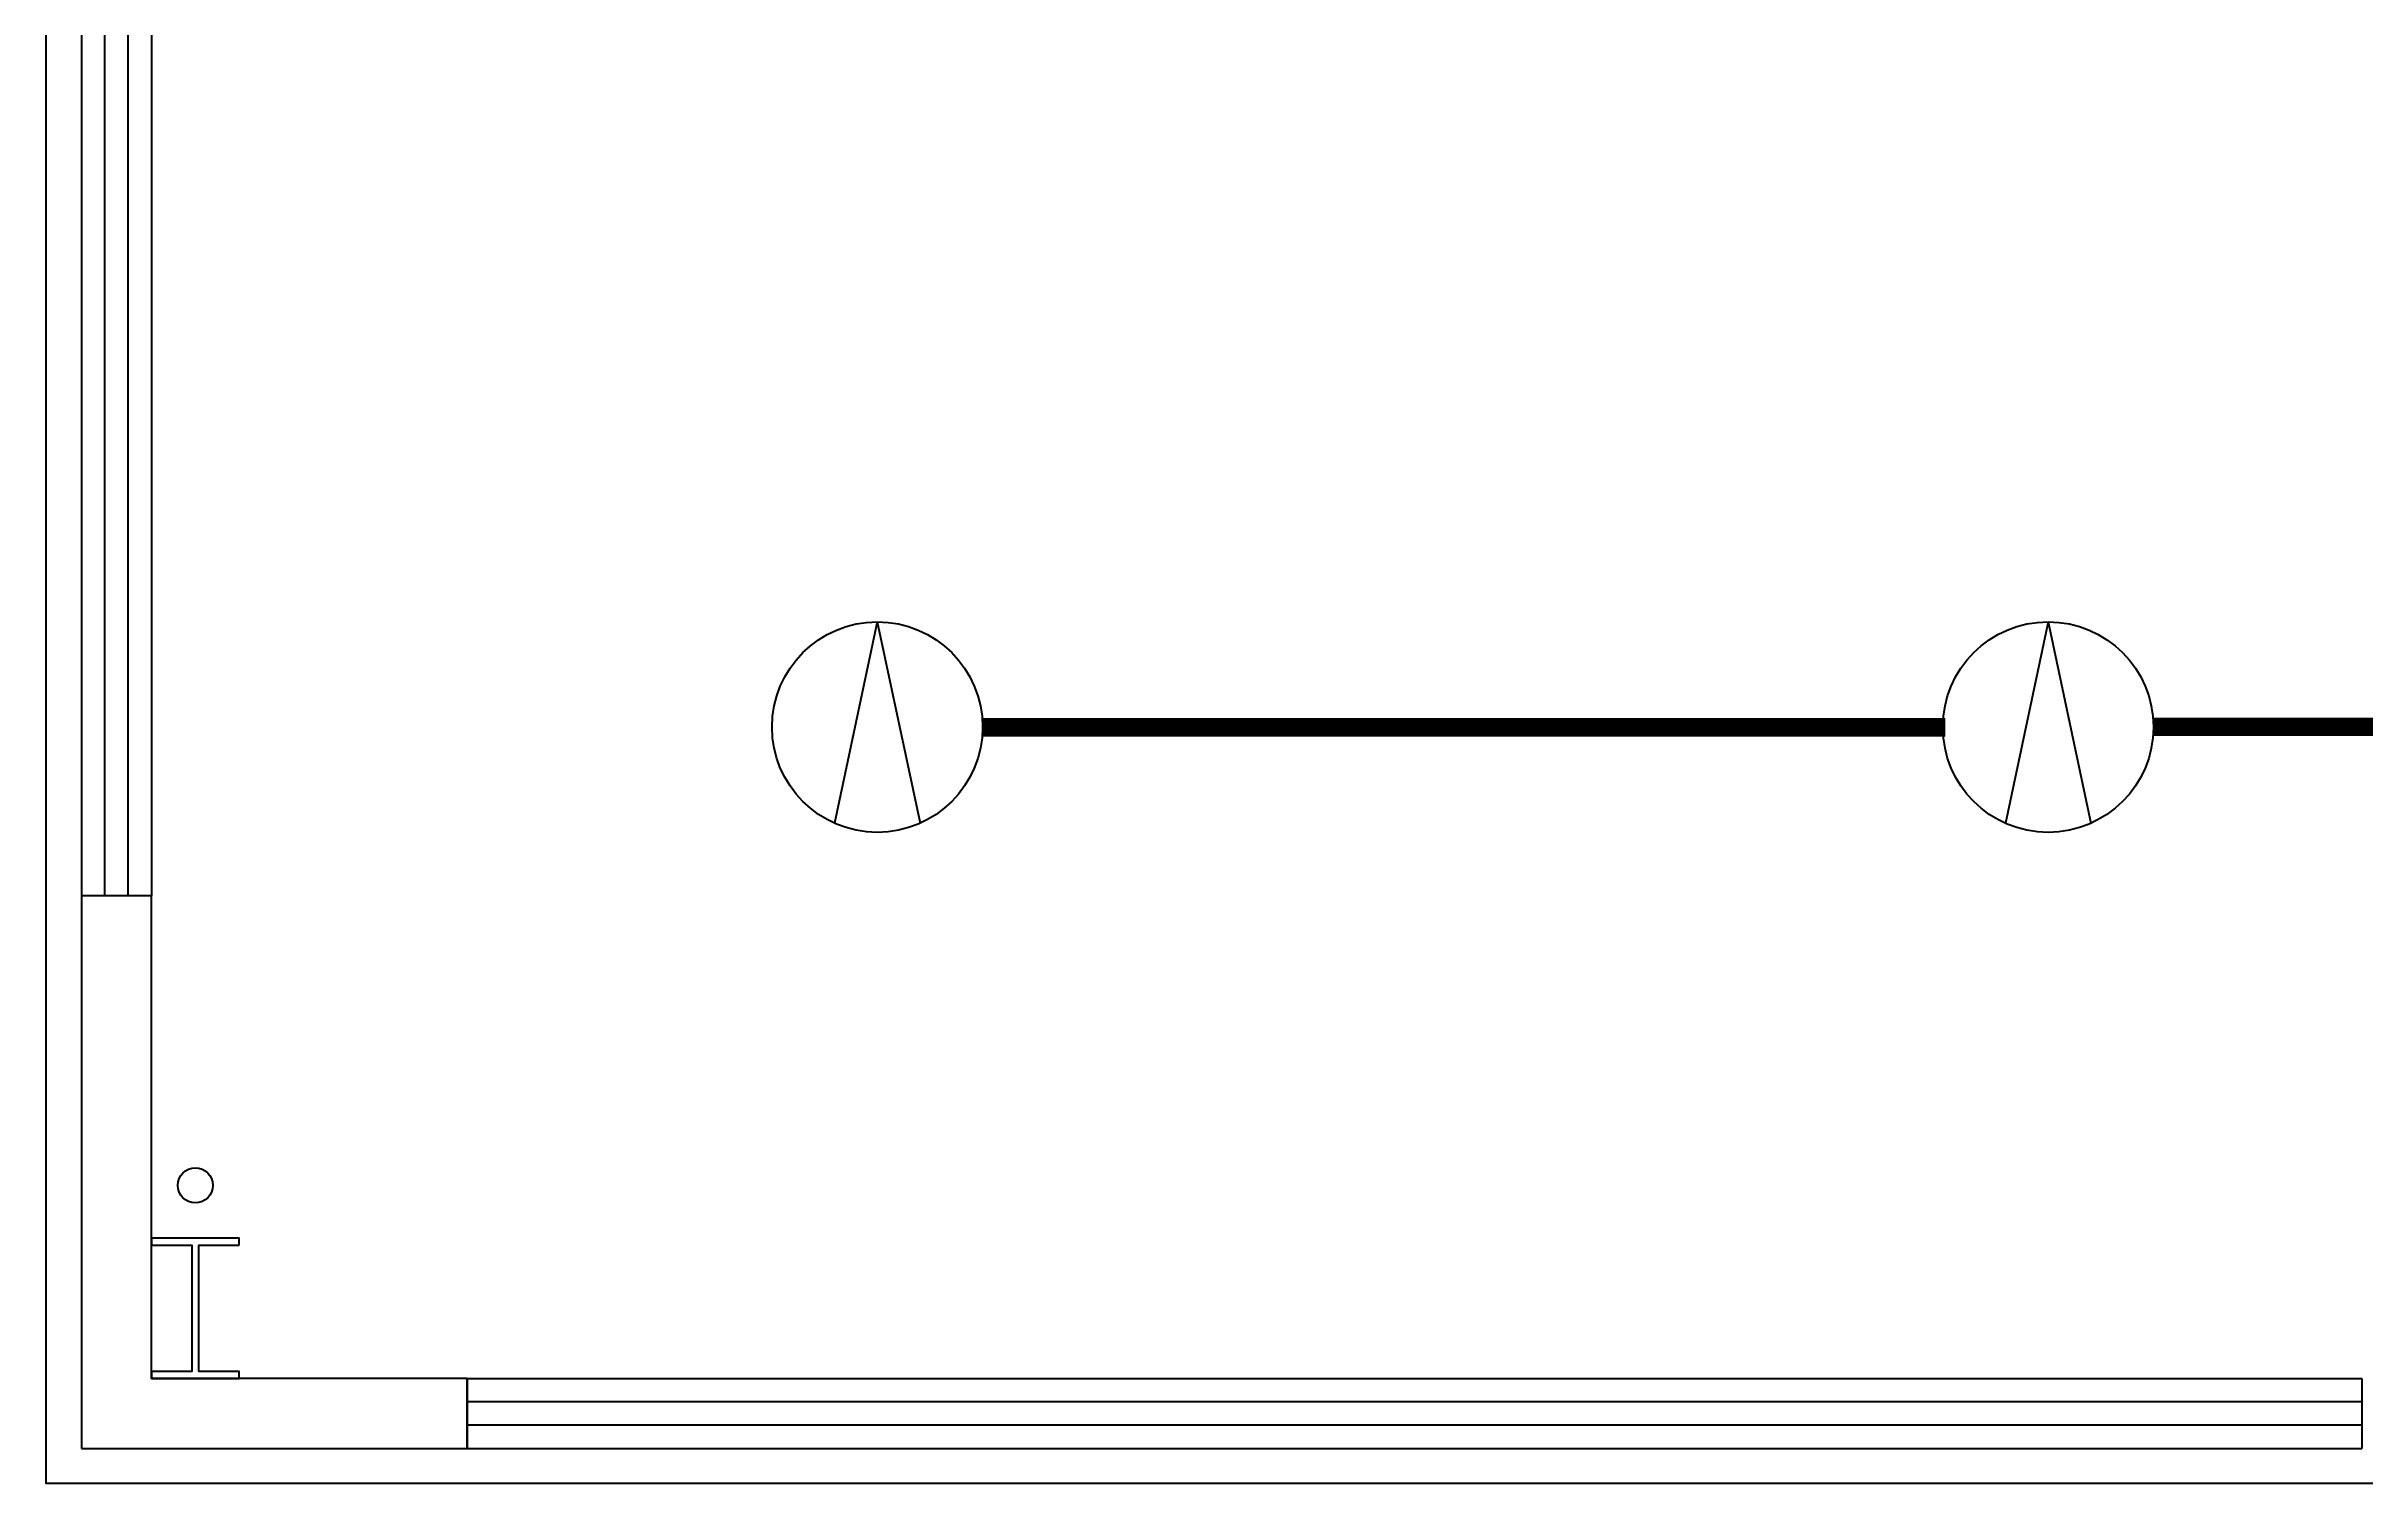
# Model space of a CAD drawing. Extents: x 12152 to 491505, y 111028 to 412681.
# Drawn here: x 37720 to 44320, y 188294 to 192391 of the extents above; entities that cross this region are included whole.
import ezdxf

# ---------------------------------------------------------------- set-up
doc = ezdxf.new("R2010")
doc.units = 0
doc.header["$LTSCALE"] = 1000
doc.header["$MEASUREMENT"] = 0
for name, color, linetype in [('COLUMN', 9, 'Continuous'), ('EQUIP-照明', 3, 'Continuous'), ('VPIPE-喷淋', 6, 'Continuous'), ('WALL', 11, 'Continuous'), ('WINDOW', 4, 'Continuous'), ('WIRE-照明', 1, 'Continuous'), ('图框(锁住)', 7, 'Continuous')]:
    doc.layers.add(name, color=color, linetype=linetype)
doc.styles.add('_TCH_LABEL', font='COMPLEX', dxfattribs={"bigfont": 'GBCBIG'})

# ---------------------------------------------------------------- blocks, each defined once
blk = doc.blocks.new('$TCHSYS$WIN2D')
for p, q in [((-0.5, 0.5), (0.5, 0.5)), ((-0.5, 0.5), (-0.5, -0.5)), ((0.5, 0.5), (0.5, -0.5)), ((0.5, 0.1667), (-0.5, 0.1667)), ((0.5, -0.1667), (-0.5, -0.1667)), ((-0.5, -0.5), (0.5, -0.5))]:
    blk.add_line(p, q)
blk = doc.blocks.new('$equip$00001177')
for q in [(-0.203, -0.457), (0.203, -0.457)]:
    blk.add_line((0, 0.5), q)
blk.add_circle((0, 0), 0.5)
at = {"style": '_TCH_LABEL', "flags": 9}
blk.add_attdef('A', (0, 0), '', height=0.00002, dxfattribs=at)

msp = doc.modelspace()

# ---------------------------------------------------------------- linework, layer by layer
at = {"layer": 'COLUMN', "color": 6}
msp.add_lwpolyline([(38269.8, 188974.2), (38269.8, 188994.2), (38019.8, 188994.2), (38019.8, 188974.2), (38134.8, 188974.2), (38134.8, 188614.2), (38019.8, 188614.2), (38019.8, 188594.2), (38269.8, 188594.2), (38269.8, 188614.2), (38154.8, 188614.2), (38154.8, 188974.2)], close=True, dxfattribs=at)
at = {"layer": 'VPIPE-喷淋'}
msp.add_circle((38144.8, 189144.2), 50, dxfattribs=at)
at = {"layer": 'WALL', "color": 0}
for p, q in [((38019.8, 189969.2), (37819.8, 189969.2)), ((37819.8, 189969.2), (37819.8, 188394.2)), ((38019.8, 188594.2), (38019.8, 189969.2)), ((38919.8, 188594.2), (38019.8, 188594.2)), ((38919.8, 188394.2), (38919.8, 188594.2)), ((37819.8, 188394.2), (38919.8, 188394.2))]:
    msp.add_line(p, q, dxfattribs=at)
at = {"layer": 'WIRE-照明', "linetype": 'Continuous', "const_width": 52.5}
for points in [[(43726.1, 190451.1), (46869.8, 190451.1)], [(40388.6, 190449.7), (43132.8, 190449.7)]]:
    msp.add_lwpolyline(points, dxfattribs=at)
at = {"layer": '图框(锁住)', "color": 0}
msp.add_lwpolyline([(46569.8, 188294.2), (37719.8, 188294.2), (37719.8, 214294.2), (46569.8, 214294.2)], dxfattribs=at)

# ---------------------------------------------------------------- block references
at = {"layer": 'EQUIP-照明'}
ref = msp.add_blockref('$equip$00001177', (40088.6, 190450.4), dxfattribs=dict(at, xscale=600, yscale=600, zscale=600))
ref.add_attrib('A', '深照型灯', (40088.6, 190450.4), dxfattribs={"layer": '0', "height": 0.012, "style": '_TCH_LABEL', "flags": 8})
ref = msp.add_blockref('$equip$00001177', (43426.1, 190450.4), dxfattribs=dict(at, xscale=600, yscale=600, zscale=600))
ref.add_attrib('A', '深照型灯', (43426.1, 190450.4), dxfattribs={"layer": '0', "height": 0.012, "style": '_TCH_LABEL', "flags": 8})
at = {"layer": 'WINDOW', "color": 0, "xscale": 3600, "yscale": 200, "zscale": 3600, "rotation": 270}
msp.add_blockref('$TCHSYS$WIN2D', (37919.8, 191769.2), dxfattribs=at)
at = {"layer": 'WINDOW', "color": 0, "xscale": 5400, "yscale": 200, "zscale": 5400}
msp.add_blockref('$TCHSYS$WIN2D', (41619.8, 188494.2), dxfattribs=at)

doc.saveas('drawing.dxf')
